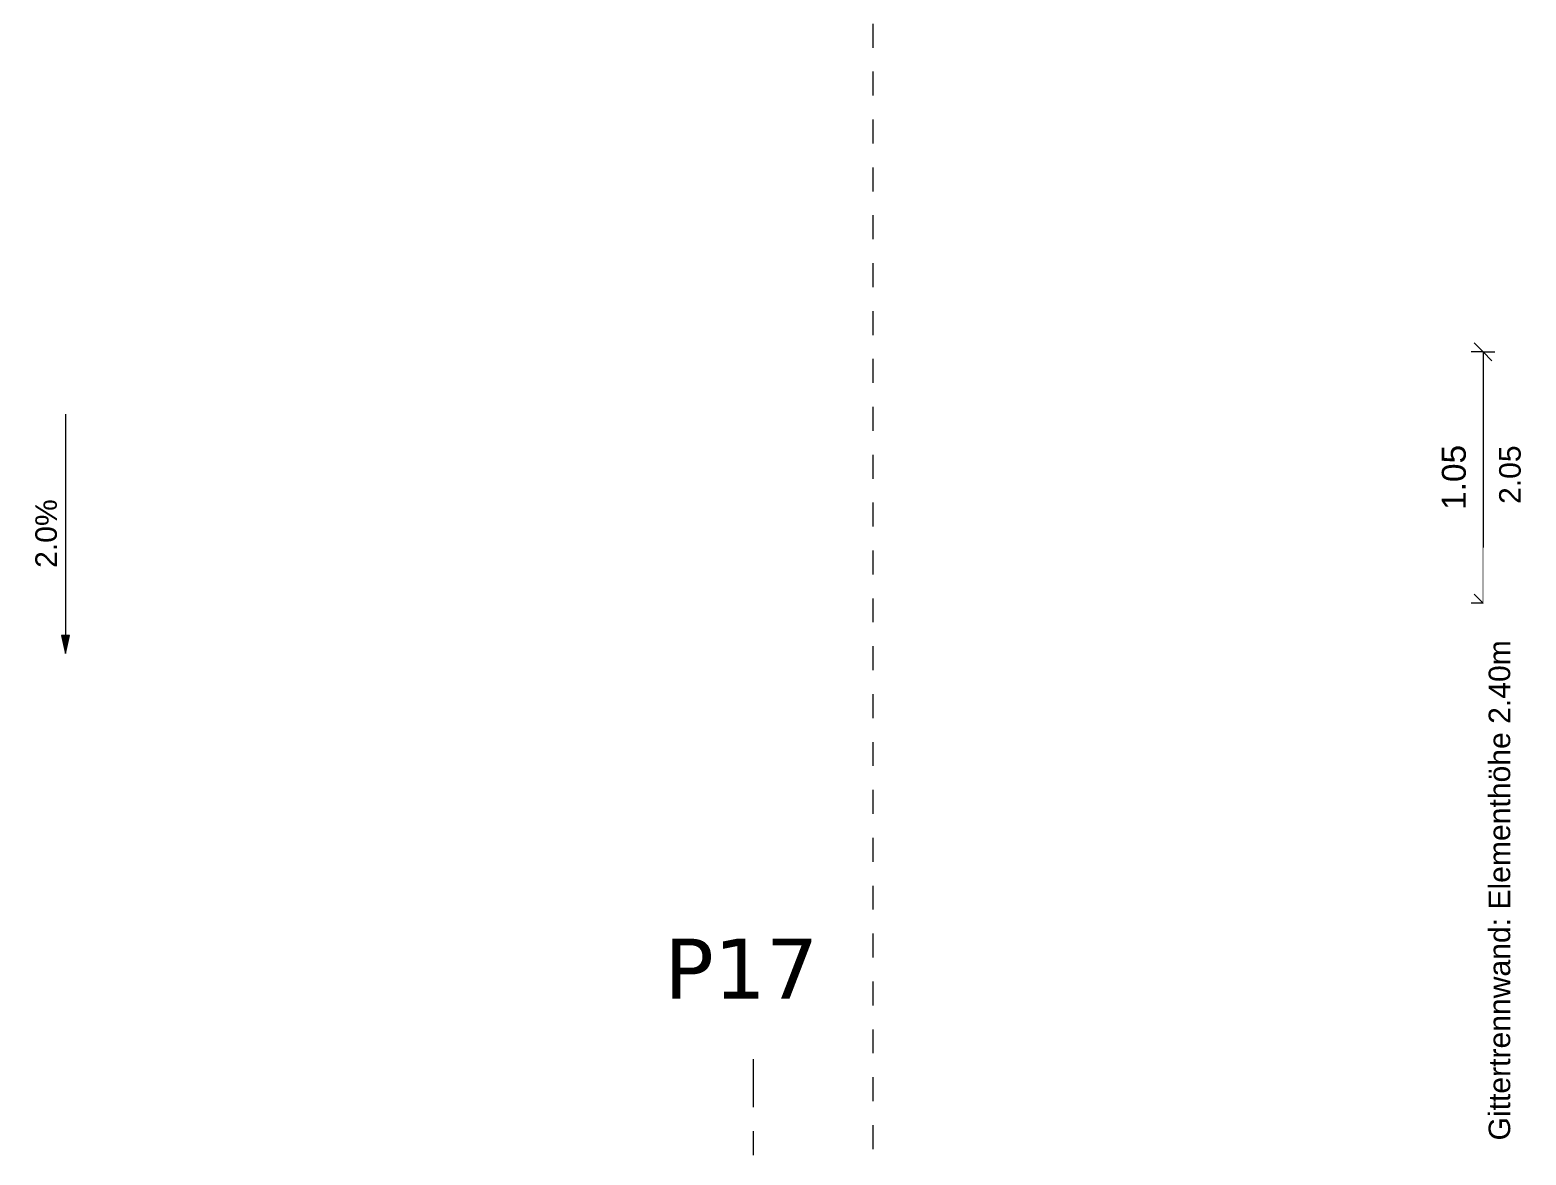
# Model space of a CAD drawing. Header units: metres. Extents: x -35.6 to 33, y -21.5 to 5.9.
# Drawn here: x 7.71 to 13.95, y -12.36 to -7.66 of the extents above; entities that cross this region are included whole.
import ezdxf

# ---------------------------------------------------------------- set-up
doc = ezdxf.new("R2010")
doc.units = ezdxf.units.M
doc.linetypes.add('_Rasterlinie_', pattern=[0.375, 0.2, -0.05, 0.075, -0.05])
doc.linetypes.add('Strichpunkt - Fein', pattern=[0.2, 0.1, -0.05, 0, -0.05])
for name, color, linetype, lineweight in [('A-____-____-DIMS', 7, 'Continuous', 5), ('A-____-____-DIMS-50', 7, 'Continuous', 5), ('A-FLOR-____-OVHD', 7, 'Strichpunkt - Fein', 9), ('G-____-____-DIMS', 7, 'Continuous', 5), ('S-GRID-____-OTLN', 7, 'Continuous', 5), ('Text', 7, 'Continuous', 5)]:
    doc.layers.add(name, color=color, linetype=linetype, lineweight=lineweight)
doc.layers.add('S-GRID-____-IDEN', color=7, linetype='Continuous', lineweight=9, true_color=0x5555aa)
doc.styles.add('Arial', font='arial.ttf', dxfattribs={"height": 0.1})
doc.styles.add('Arial_3', font='arial.ttf', dxfattribs={"height": 0.09})
doc.styles.add('Verdana_B', font='verdana.ttf', dxfattribs={"height": 0.25})
doc.dimstyles.new('SUB_Rohbau_fein_mit_Höhe_2', dxfattribs={"dimscale": 0.3048, "dimtxt": 0.102026, "dimasz": 0.246063, "dimexe": 0.164042, "dimexo": 0.0625, "dimgap": 0.123031, "dimtad": 1, "dimrnd": 0.005, "dimzin": 0, "dimdsep": 46, "dimtxsty": 'Arial', "dimblk1": 'OBLIQUE', "dimblk2": 'OBLIQUE', "dimsah": 1, "dimcen": 0.09, "dimazin": 0, "dimtfac": 1, "dimtdec": 4, "dimtix": 1, "dimtmove": 0, "dimatfit": 3, "dimfxl": 0.164042, "dimfxlon": 1, "dimtvp": 1, "dimtfill": 1, "dimtolj": 1, "dimtzin": 0, "dimarcsym": 2})

# ---------------------------------------------------------------- blocks, each defined once
blk = doc.blocks.new('DIMBLOCK277--01_UG_OK_FFB_AF_ru')
at = {"layer": 'A-____-____-DIMS-50'}
for p, q in [((13.7744, -9.0034), (13.7369, -8.9659)), ((13.7744, -9.0034), (13.7244, -9.0034)), ((13.7744, -9.0034), (13.7744, -10.0534)), ((13.7744, -9.0034), (13.8119, -9.0409)), ((13.7744, -9.0034), (13.8244, -9.0034)), ((13.7744, -10.0534), (13.7244, -10.0534)), ((13.7744, -10.0534), (13.7369, -10.0159)), ((13.7744, -10.0534), (13.8119, -10.0909)), ((13.7744, -10.0534), (13.8244, -10.0534))]:
    blk.add_line(p, q, dxfattribs=at)
at = {"layer": 'A-____-____-DIMS-50', "color": 0, "insert": (13.6024, -9.6641), "char_height": 0.1, "width": 0.325653, "attachment_point": 1, "rotation": 90, "line_spacing_factor": 0.941778, "style": 'Arial', "bg_fill": 3, "box_fill_scale": 1.25, "bg_fill_color": 256, "bg_fill_true_color": 13158600, "bg_fill_transparency": 0}
blk.add_mtext('1.05', dxfattribs=at)
blk = doc.blocks.new('_Oblique')
at = {"color": 0, "linetype": 'ByBlock', "lineweight": -2}
blk.add_line((-0.5, -0.5), (0.5, 0.5), dxfattribs=at)

msp = doc.modelspace()

# ---------------------------------------------------------------- hatches: boundary and pattern name
at = {"layer": 'G-____-____-DIMS'}
msp.add_hatch(color=256, dxfattribs=at).paths.add_polyline_path([(7.854, -10.2633), (7.8706, -10.1883), (7.8373, -10.1883)])

# ---------------------------------------------------------------- linework, layer by layer
at = {"layer": 'A-FLOR-____-OVHD'}
msp.add_line((11.227, -17.7334), (11.227, -2.0534), dxfattribs=at)
at = {"layer": 'G-____-____-DIMS'}
for p, q in [((7.8706, -10.1883), (7.8373, -10.1883)), ((7.8373, -10.1883), (7.854, -10.2633)), ((7.854, -10.2633), (7.8706, -10.1883))]:
    msp.add_line(p, q, dxfattribs=at)
at = {"layer": 'S-GRID-____-OTLN', "color": 8, "linetype": '_Rasterlinie_', "true_color": 0x808080}
msp.add_line((10.727, -20.6582), (10.727, -11.8691), dxfattribs=at)

# ---------------------------------------------------------------- texts
at = {"layer": 'G-____-____-DIMS', "insert": (7.7279, -9.9061), "char_height": 0.09, "width": 0.342666, "attachment_point": 1, "rotation": 90, "line_spacing_factor": 0.941778, "style": 'Arial_3', "bg_fill": 3, "box_fill_scale": 1.25, "bg_fill_color": 256, "bg_fill_true_color": 13158600, "bg_fill_transparency": 0}
msp.add_mtext('2.0%', dxfattribs=at)
at = {"layer": 'S-GRID-____-IDEN', "color": 8, "lineweight": 5, "true_color": 0x808080, "insert": (10.355, -11.4546), "char_height": 0.25, "width": 0.89789, "attachment_point": 1, "style": 'Verdana_B'}
msp.add_mtext('P17', dxfattribs=at)

# ---------------------------------------------------------------- dimensions: what is measured, and where the dimension line sits
at = {"layer": 'A-____-____-DIMS'}
dim = msp.add_linear_dim(base=(13.7744, -10.0534), p1=(13.8244, -9.0034), p2=(13.8244, -10.0534), angle=90, dimstyle='SUB_Rohbau_fein_mit_Höhe_2', override={"dimpost": '<>', "dimfxl": 1.05}, dxfattribs=at)
dim.commit()
dim.dimension.update_dxf_attribs({"geometry": 'DIMBLOCK277--01_UG_OK_FFB_AF_ru', "text_midpoint": (13.6859, -9.5284)})

# ---------------------------------------------------------------- next in the draw order: linework, layer by layer
at = {"layer": 'G-____-____-DIMS'}
msp.add_line((7.854, -9.2633), (7.854, -10.2633), dxfattribs=at)

# ---------------------------------------------------------------- next in the draw order: texts
at = {"layer": 'Text', "char_height": 0.09, "attachment_point": 1, "rotation": 90, "style": 'Arial_3', "bg_fill": 3, "box_fill_scale": 1.25, "bg_fill_color": 256, "bg_fill_true_color": 13158600, "bg_fill_transparency": 0}
for s, insert, width in [('2.05', (13.8418, -9.6391), 0.292616), ('Gittertrennwand: Elementhöhe 2.40m', (13.798, -12.2975), 2.453164)]:
    msp.add_mtext(s, dxfattribs=dict(at, insert=insert, width=width))

doc.saveas('drawing.dxf')
